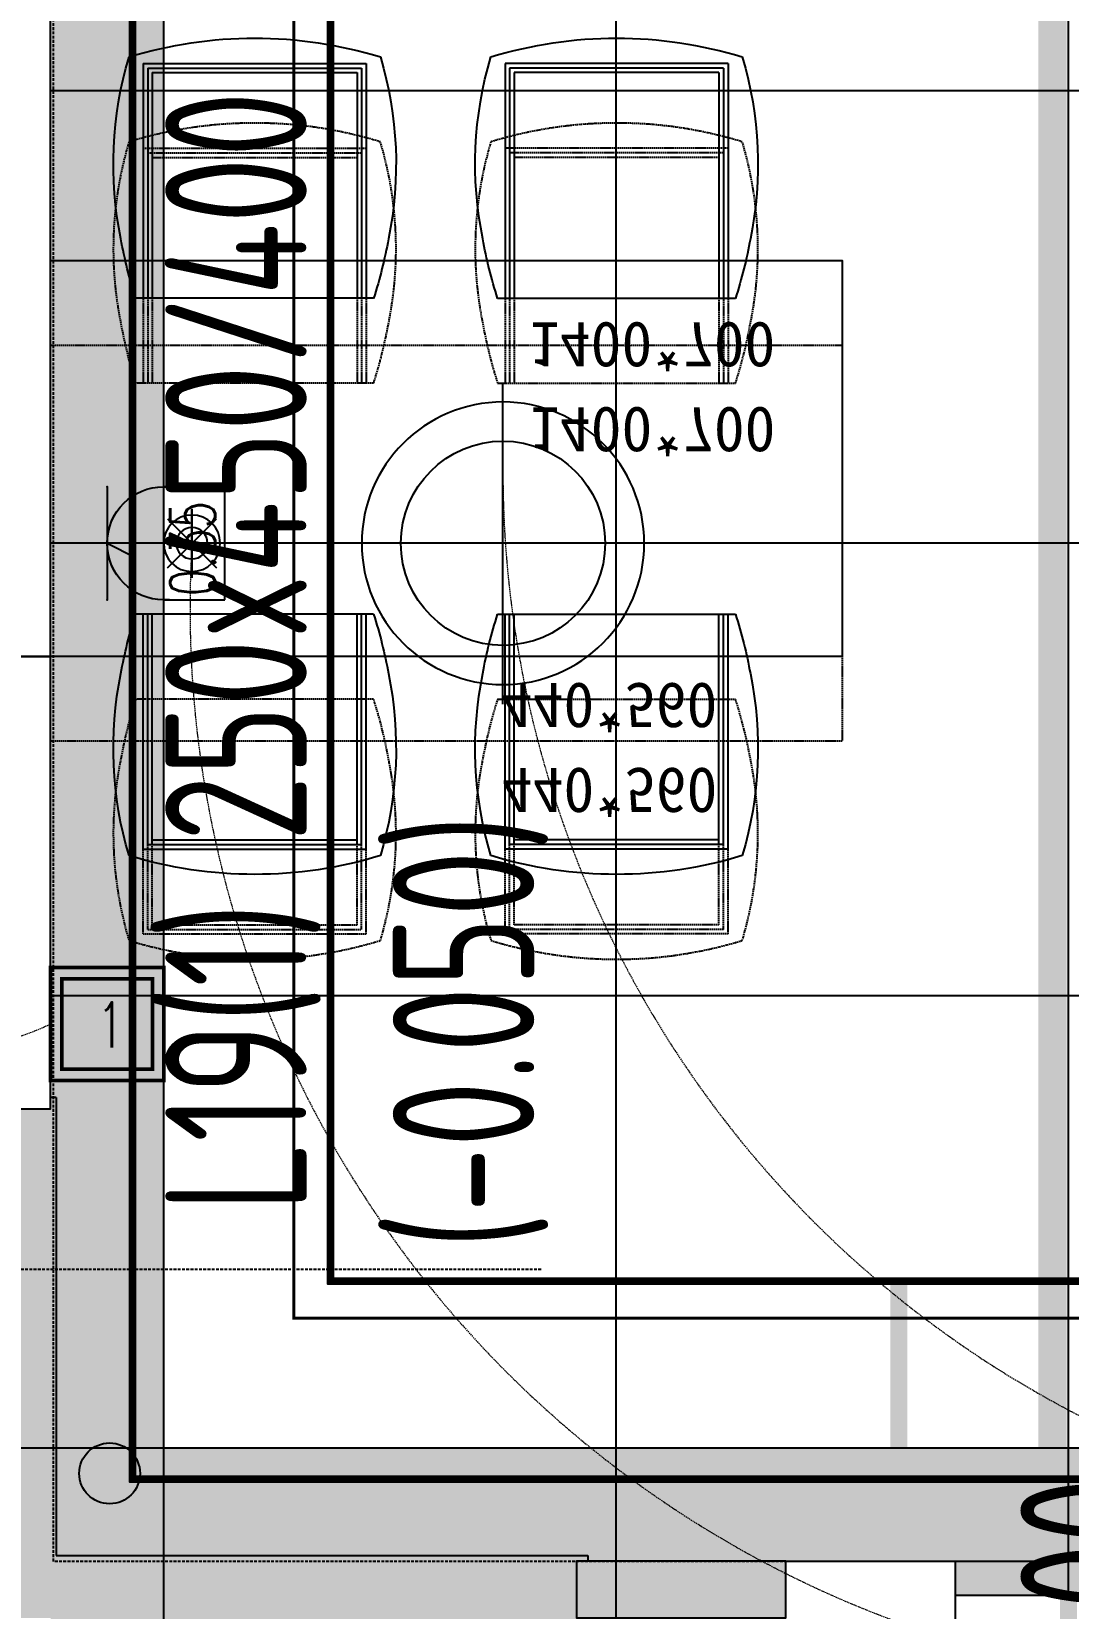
# Model space of a CAD drawing. Header units: inches. Extents: x -3985675 to 129953, y -250661 to -26082.
# Drawn here: x 95186 to 97020, y -34066 to -31277 of the extents above; entities that cross this region are included whole.
import ezdxf

# ---------------------------------------------------------------- set-up
doc = ezdxf.new("R2010")
doc.units = ezdxf.units.IN
doc.header["$LTSCALE"] = 10
doc.header["$MEASUREMENT"] = 0
for name, pattern in [('DASH', [0.35, 0.25, -0.1]), ('DOTE', [2.42, 2, -0.2, 0.02, -0.2]), ('SX-DT3-PLAN-07T$0$DASHED', [0.75, 0.5, -0.25])]:
    doc.linetypes.add(name, pattern=pattern)
doc.layers.get('0').update_dxf_attribs({"plot": 0})
for name, color, linetype in [('000土建梁', 251, 'Continuous'), ('007地面', 47, 'Continuous'), ('007天花', 65, 'Continuous'), ('008天花灯具', 31, 'Continuous'), ('010活动家具', 34, 'Continuous'), ('023图框', 4, 'Continuous'), ('028家具', 250, 'DASH'), ('7-空调留洞', 6, 'DASH'), ('EQUIP-插座', 6, 'Continuous'), ('EQUIP-照明', 6, 'Continuous'), ('PIPE-喷淋', 6, 'Continuous'), ('SX-DT3-PLAN-07T$0$S-BEAM', 4, 'SX-DT3-PLAN-07T$0$DASHED'), ('WALL', 4, 'Continuous'), ('消防喷淋', 6, 'Continuous')]:
    doc.layers.add(name, color=color, linetype=linetype)
for name, color, linetype, lineweight in [('S开关', 123, 'Continuous', 15), ('S插座', 6, 'Continuous', 15), ('灯具线路控制', 51, 'Continuous', 15)]:
    doc.layers.add(name, color=color, linetype=linetype, lineweight=lineweight)
doc.styles.add('B1户型卧室平面图$0$ARIAL', font='')
doc.styles.get("Standard").update_dxf_attribs({"font": ''})
doc.styles.add('国标宋体', font='gbxwxtr.shx', dxfattribs={"width": 0.6, "bigfont": 'gbhzfs.shx'})
doc.styles.add('幼圆', font='', dxfattribs={"width": 1.25})
doc.styles.add('标注文字', font='romans.shx', dxfattribs={"width": 0.7, "bigfont": 'hztxt.shx'})
doc.styles.get('B1户型卧室平面图$0$ARIAL').set_extended_font_data('NSimSun')
doc.styles.get('Standard').set_extended_font_data('SimSun')
doc.styles.get('幼圆').set_extended_font_data('YouYuan')

# ---------------------------------------------------------------- blocks, each defined once
blk = doc.blocks.new('dasfdfasadsfadfsafds')
at = {"color": 251}
for p, q in [((48813.7, 244277.8), (48813.7, 243967.4)), ((48813.7, 244277.8), (49208.1, 244277.8)), ((49208.1, 244277.8), (49208.1, 243967.4)), ((49453.7, 244277.8), (49453.7, 243967.4)), ((49848.1, 244277.8), (49453.7, 244277.8)), ((49848.1, 244277.8), (49848.1, 243967.4)), ((48821.8, 244269.6), (48821.8, 243967.4)), ((48821.8, 244269.6), (49200, 244269.6)), ((48829.9, 244261.5), (48829.9, 243967.4)), ((48829.9, 244261.5), (49191.9, 244261.5)), ((49191.9, 244261.5), (49191.9, 243967.4)), ((49200, 244269.6), (49200, 243967.4)), ((49461.8, 244269.6), (49461.8, 243967.4)), ((49840, 244269.6), (49461.8, 244269.6)), ((49469.9, 244261.5), (49469.9, 243967.4)), ((49831.9, 244261.5), (49469.9, 244261.5)), ((49831.9, 244261.5), (49831.9, 243967.4)), ((49840, 244269.6), (49840, 243967.4)), ((48813.7, 243967.4), (48813.7, 243862.4)), ((48821.8, 243967.4), (48821.8, 243862.4)), ((48829.9, 243967.4), (48829.9, 243862.4)), ((49191.9, 243967.4), (49191.9, 243862.4)), ((49200, 243967.4), (49200, 243862.4)), ((49208.1, 243967.4), (49208.1, 243862.4)), ((49453.7, 243967.4), (49453.7, 243862.4)), ((49461.8, 243967.4), (49461.8, 243862.4)), ((49469.9, 243967.4), (49469.9, 243862.4)), ((49831.9, 243967.4), (49831.9, 243862.4)), ((49840, 243967.4), (49840, 243862.4)), ((49848.1, 243967.4), (49848.1, 243862.4)), ((48813.7, 243199), (48813.7, 243303.9)), ((48821.8, 243199), (48821.8, 243303.9)), ((48829.9, 243199), (48829.9, 243303.9)), ((49191.9, 243199), (49191.9, 243303.9)), ((49200, 243199), (49200, 243303.9)), ((49208.1, 243199), (49208.1, 243303.9)), ((49453.7, 243199), (49453.7, 243303.9)), ((49461.8, 243199), (49461.8, 243303.9)), ((49469.9, 243199), (49469.9, 243303.9)), ((49831.9, 243199), (49831.9, 243303.9)), ((49840, 243199), (49840, 243303.9)), ((49848.1, 243199), (49848.1, 243303.9)), ((48813.7, 242888.6), (48813.7, 243199)), ((48821.8, 242896.7), (48821.8, 243199)), ((48829.9, 242904.8), (48829.9, 243199)), ((49191.9, 242904.8), (49191.9, 243199)), ((49200, 242896.7), (49200, 243199)), ((49208.1, 242888.6), (49208.1, 243199)), ((49453.7, 242888.6), (49453.7, 243199)), ((49461.8, 242896.7), (49461.8, 243199)), ((49469.9, 242904.8), (49469.9, 243199)), ((49831.9, 242904.8), (49831.9, 243199)), ((49840, 242896.7), (49840, 243199)), ((49848.1, 242888.6), (49848.1, 243199)), ((48829.9, 242904.8), (49191.9, 242904.8)), ((49831.9, 242904.8), (49469.9, 242904.8)), ((48813.7, 242888.6), (49208.1, 242888.6)), ((48821.8, 242896.7), (49200, 242896.7)), ((49848.1, 242888.6), (49453.7, 242888.6)), ((49840, 242896.7), (49461.8, 242896.7))]:
    blk.add_line(p, q, dxfattribs=at)
at = {"layer": '010活动家具'}
for p, q in [((49221.1, 243862.4), (48800.6, 243862.4)), ((49440.6, 243862.4), (49861.1, 243862.4)), ((49221.1, 243303.9), (48800.6, 243303.9)), ((49440.6, 243303.9), (49861.1, 243303.9))]:
    blk.add_line(p, q, dxfattribs=at)
blk.add_lwpolyline([(48650, 243236.9), (50050, 243236.9), (50050, 243936.9), (48650, 243936.9)], close=True, dxfattribs=at)
for centre, radius, start, end in [((49010.9, 243559.2), 763.2, 73.0697, 106.9303), ((49650.9, 243559.2), 763.2, 73.0697, 106.9303), ((49420.8, 244099.9), 659.9, 163.3211, 191.5892), ((48601, 244099.9), 659.9, 348.4108, 16.6789), ((50060.8, 244099.9), 659.9, 163.3211, 191.5892), ((49241, 244099.9), 659.9, 348.4108, 16.6789), ((49591.9, 244116.3), 831.1, 190.324, 197.7898), ((48429.8, 244116.3), 831.1, 342.2102, 349.676), ((50231.9, 244116.3), 831.1, 190.324, 197.7898), ((49069.8, 244116.3), 831.1, 342.2102, 349.676), ((49591.9, 243050), 831.1, 162.2102, 169.676), ((48429.8, 243050), 831.1, 10.324, 17.7898), ((50231.9, 243050), 831.1, 162.2102, 169.676), ((49069.8, 243050), 831.1, 10.324, 17.7898), ((49420.8, 243066.4), 659.9, 168.4108, 196.6789), ((48601, 243066.4), 659.9, 343.3211, 11.5892), ((50060.8, 243066.4), 659.9, 168.4108, 196.6789), ((49241, 243066.4), 659.9, 343.3211, 11.5892), ((49010.9, 243607.1), 763.2, 253.0697, 286.9303), ((49650.9, 243607.1), 763.2, 253.0697, 286.9303)]:
    blk.add_arc(centre, radius, start, end, dxfattribs=at)
at = {"color": 251, "style": 'B1户型卧室平面图$0$ARIAL'}
for s, p in [('440*560', (49448.2, 243984.3)), ('1400*700', (49496.3, 243346.4))]:
    blk.add_text(s, height=80, dxfattribs=at).set_placement(p)
blk = doc.blocks.new('中心灯饰')
at = {"color": 8}
for p, q in [((0, 284.3), (0, -284.3)), ((-284.3, 0), (284.3, 0))]:
    blk.add_line(p, q, dxfattribs=at)
blk.add_ellipse((0, 0), major_axis=(-249.8, 0.6), ratio=1, start_param=3.143995, end_param=9.42718)
blk.add_ellipse((0, 0), major_axis=(180.6, 0.1), ratio=1, start_param=-0.0006318038625084, end_param=6.282553503317076, dxfattribs=at)
blk = doc.blocks.new('A$C298C3D42')
h = blk.add_hatch(color=250)
h.dxf.hatch_style = 1
h.paths.add_polyline_path([(1.378, 2.578), (0.978, 3.378), (0.978, 2.578)])
at = {"color": 251}
for p, q in [((0.978, 3.378), (1.378, 2.578)), ((0.978, 1.956), (0.978, 3.378)), ((1.378, 2.578), (0.978, 2.578)), ((0.978, 0), (0.978, 1.956)), ((0.978, 0), (0.978, 1.956)), ((0.286, 1.669), (1.669, 0.286)), ((1.669, 1.669), (0.286, 0.286)), ((1.669, 1.669), (0.286, 0.286)), ((0.286, 1.669), (1.669, 0.286)), ((0, 0.978), (1.956, 0.978)), ((1.956, 0.978), (0, 0.978))]:
    blk.add_line(p, q, dxfattribs=at)
for radius in [0.8, 0.444]:
    blk.add_circle((0.978, 0.978), radius)
blk = doc.blocks.new('智能家居')
at = {"color": 6, "const_width": 3.24}
for points in [[(-50, 100), (50, 100), (50, 0), (-50, 0)], [(-40, 90), (40, 90), (40, 10), (-40, 10)]]:
    blk.add_lwpolyline(points, close=True, dxfattribs=at)
blk = doc.blocks.new('开关')
at = {"color": 6, "const_width": 6.48}
for points in [[(27343.1, 51078.8), (27543.1, 51078.8), (27543.1, 50878.8), (27343.1, 50878.8)], [(27363.1, 51058.8), (27523.1, 51058.8), (27523.1, 50898.8), (27363.1, 50898.8)]]:
    blk.add_lwpolyline(points, close=True, dxfattribs=at)
at = {"layer": 'EQUIP-照明', "xscale": 2, "yscale": 2, "zscale": 2}
blk.add_blockref('智能家居', (27443.1, 50878.8), dxfattribs=at)
at = {"layer": '7-空调留洞', "color": 6, "linetype": 'ByBlock', "style": '标注文字', "width": 0.7, "flags": 8}
blk.add_attdef('1', (27415.8, 50937.2), '', height=80, dxfattribs=at)
blk = doc.blocks.new('$equip$00001489')
at = {"color": 0}
for p, q in [((0, 0.551), (0, 1.051)), ((-0.5, 0.551), (0.5, 0.551)), ((-0.5, 0.001), (-0.5, 0.051)), ((0.5, 0.001), (0.5, 0.051))]:
    blk.add_line(p, q, dxfattribs=at)
blk.add_arc((0, 0.051), 0.5, 0, 180, dxfattribs=at)
for p in [(0, 1.051), (-0.5, 0.551), (0.5, 0.551), (0, 0.051)]:
    blk.add_point(p)
for points in [[(-0.25, 0.484), (0.25, 0.484), (-0.433, 0.301), (0.433, 0.301)], [(0, 0.551), (0, 0.551), (-0.25, 0.484), (0.25, 0.484)], [(-0.433, 0.301), (0.433, 0.301), (-0.5, 0.051), (0.5, 0.051)]]:
    blk.add_solid(points, dxfattribs=at)
at = {"flags": 9}
blk.add_attdef('A', (0, 0), '', height=0.00002, dxfattribs=at)
blk = doc.blocks.new('插座1')
at = {"color": 0}
for p, q in [((-100, 210), (-100, 200)), ((100, 210), (100, 200)), ((100, 100), (-100, 100)), ((0, 100), (0, 0))]:
    blk.add_line(p, q, dxfattribs=at)
blk.add_arc((0, 200), 100, 180, 0, dxfattribs=at)
for p in [(0, 200), (-100, 100), (100, 100), (0, 0)]:
    blk.add_point(p)
for points in [[(86.6, 150), (-86.6, 150), (100, 200), (-100, 200)], [(50, 113.4), (-50, 113.4), (86.6, 150), (-86.6, 150)], [(0, 100), (0, 100), (50, 113.4), (-50, 113.4)]]:
    blk.add_solid(points, dxfattribs=at)
at = {"layer": 'EQUIP-插座'}
for p, q in [((-100, 200), (-100, 308.3)), ((-100, 308.3), (100, 308.3)), ((100, 200), (100, 308.3)), ((100, 200), (100, 308.3))]:
    blk.add_line(p, q, dxfattribs=at)
at = {"layer": 'EQUIP-插座', "xscale": 200, "yscale": 200, "zscale": 200, "rotation": 180}
blk.add_blockref('$equip$00001489', (0, 210.3), dxfattribs=at)
at = {"flags": 9}
blk.add_attdef('A', (0, 210.3), '', height=0.004, rotation=180, dxfattribs=at)
blk = doc.blocks.new('新块')
at = {"color": 0}
for p, q in [((58195.1, 53021.8), (58195.1, 53121.8)), ((58195.1, 53021.8), (58195.1, 53121.8)), ((58295.1, 53021.8), (58095.1, 53021.8)), ((58295.1, 53021.8), (58095.1, 53021.8)), ((58095.1, 52911.8), (58095.1, 52921.8)), ((58095.1, 52911.8), (58095.1, 52921.8)), ((58295.1, 52911.8), (58295.1, 52921.8)), ((58295.1, 52911.8), (58295.1, 52921.8))]:
    blk.add_line(p, q, dxfattribs=at)
blk.add_arc((58195.1, 52921.8), 100, 0, 180, dxfattribs=at)
blk.add_arc((58195.1, 52921.8), 100, 0, 180, dxfattribs=at)
for p in [(58195.1, 53121.8), (58195.1, 53121.8), (58095.1, 53021.8), (58095.1, 53021.8), (58295.1, 53021.8), (58295.1, 53021.8), (58195.1, 52921.8), (58195.1, 52921.8)]:
    blk.add_point(p)
for points in [[(58245.1, 53008.4), (58145.1, 53008.4), (58281.7, 52971.8), (58108.5, 52971.8)], [(58245.1, 53008.4), (58145.1, 53008.4), (58281.7, 52971.8), (58108.5, 52971.8)], [(58195.1, 53021.8), (58195.1, 53021.8), (58245.1, 53008.4), (58145.1, 53008.4)], [(58195.1, 53021.8), (58195.1, 53021.8), (58245.1, 53008.4), (58145.1, 53008.4)], [(58281.7, 52971.8), (58108.5, 52971.8), (58295.1, 52921.8), (58095.1, 52921.8)], [(58281.7, 52971.8), (58108.5, 52971.8), (58295.1, 52921.8), (58095.1, 52921.8)]]:
    blk.add_solid(points, dxfattribs=at)
at = {"layer": 'EQUIP-插座'}
for p, q in [((58095.1, 52921.8), (58095.1, 52813.5)), ((58295.1, 52921.8), (58295.1, 52813.5)), ((58295.1, 52921.8), (58295.1, 52813.5)), ((58095.1, 52813.5), (58295.1, 52813.5))]:
    blk.add_line(p, q, dxfattribs=at)
at = {"layer": 'EQUIP-插座', "xscale": -1, "rotation": 180}
blk.add_blockref('插座1', (58195.1, 53121.8), dxfattribs=at)
at = {"layer": 'EQUIP-插座', "xscale": -200, "yscale": 200, "zscale": 200}
blk.add_blockref('$equip$00001489', (58195.1, 52911.5), dxfattribs=at)
at = {"flags": 9}
blk.add_attdef('A', (58195.1, 52911.5), '', height=0.004, rotation=180, dxfattribs=at)
blk.add_attdef('A', (58195.1, 52911.5), '', height=0.004, dxfattribs=at)
at = {"color": 6, "flags": 8}
blk.add_attdef('USB', (58118.9, 52728.8), '', height=80, dxfattribs=at)
at = {"layer": '023图框', "color": 6, "style": '幼圆', "width": 0.8}
for tag, p in [('TV', (58208.6, 53034.7)), ('0.35', (58101.4, 52830.5))]:
    blk.add_attdef(tag, p, '', height=80, dxfattribs=at)
blk = doc.blocks.new('aw35364')
at = {"layer": '028家具'}
for p, q in [((118875.6, -31244.1), (118875.6, -31554.5)), ((118875.6, -31244.1), (119270, -31244.1)), ((118883.7, -31252.3), (118883.7, -31554.5)), ((118883.7, -31252.3), (119261.9, -31252.3)), ((119261.9, -31252.3), (119261.9, -31554.5)), ((119270, -31244.1), (119270, -31554.5)), ((119515.6, -31244.1), (119515.6, -31554.5)), ((119910, -31244.1), (119515.6, -31244.1)), ((119523.7, -31252.3), (119523.7, -31554.5)), ((119901.9, -31252.3), (119523.7, -31252.3)), ((119901.9, -31252.3), (119901.9, -31554.5)), ((119910, -31244.1), (119910, -31554.5)), ((118891.8, -31260.4), (118891.8, -31554.5)), ((118891.8, -31260.4), (119253.8, -31260.4)), ((119253.8, -31260.4), (119253.8, -31554.5)), ((119531.8, -31260.4), (119531.8, -31554.5)), ((119893.8, -31260.4), (119531.8, -31260.4)), ((119893.8, -31260.4), (119893.8, -31554.5)), ((118875.6, -31554.5), (118875.6, -31659.5)), ((118883.7, -31554.5), (118883.7, -31659.5)), ((118891.8, -31554.5), (118891.8, -31659.5)), ((119253.8, -31554.5), (119253.8, -31659.5)), ((119261.9, -31554.5), (119261.9, -31659.5)), ((119270, -31554.5), (119270, -31659.5)), ((119515.6, -31554.5), (119515.6, -31659.5)), ((119523.7, -31554.5), (119523.7, -31659.5)), ((119531.8, -31554.5), (119531.8, -31659.5)), ((119893.8, -31554.5), (119893.8, -31659.5)), ((119901.9, -31554.5), (119901.9, -31659.5)), ((119910, -31554.5), (119910, -31659.5)), ((119283.1, -31659.5), (118862.5, -31659.5)), ((119502.5, -31659.5), (119923.1, -31659.5)), ((119283.1, -32218), (118862.5, -32218)), ((118875.6, -32322.9), (118875.6, -32218)), ((118883.7, -32322.9), (118883.7, -32218)), ((118891.8, -32322.9), (118891.8, -32218)), ((119253.8, -32322.9), (119253.8, -32218)), ((119261.9, -32322.9), (119261.9, -32218)), ((119270, -32322.9), (119270, -32218)), ((119502.5, -32218), (119923.1, -32218)), ((119515.6, -32322.9), (119515.6, -32218)), ((119523.7, -32322.9), (119523.7, -32218)), ((119531.8, -32322.9), (119531.8, -32218)), ((119893.8, -32322.9), (119893.8, -32218)), ((119901.9, -32322.9), (119901.9, -32218)), ((119910, -32322.9), (119910, -32218)), ((118875.6, -32633.3), (118875.6, -32322.9)), ((118883.7, -32625.2), (118883.7, -32322.9)), ((118891.8, -32617.1), (118891.8, -32322.9)), ((119253.8, -32617.1), (119253.8, -32322.9)), ((119261.9, -32625.2), (119261.9, -32322.9)), ((119270, -32633.3), (119270, -32322.9)), ((119515.6, -32633.3), (119515.6, -32322.9)), ((119523.7, -32625.2), (119523.7, -32322.9)), ((119531.8, -32617.1), (119531.8, -32322.9)), ((119893.8, -32617.1), (119893.8, -32322.9)), ((119901.9, -32625.2), (119901.9, -32322.9)), ((119910, -32633.3), (119910, -32322.9)), ((118891.8, -32617.1), (119253.8, -32617.1)), ((119893.8, -32617.1), (119531.8, -32617.1)), ((118875.6, -32633.3), (119270, -32633.3)), ((118883.7, -32625.2), (119261.9, -32625.2)), ((119910, -32633.3), (119515.6, -32633.3)), ((119901.9, -32625.2), (119523.7, -32625.2))]:
    blk.add_line(p, q, dxfattribs=at)
blk.add_lwpolyline([(118711.9, -31592.5), (120111.9, -31592.5), (120111.9, -32292.5), (118711.9, -32292.5)], close=True, dxfattribs=at)
for centre, radius, start, end in [((119072.8, -31962.7), 763.2, 73.0697, 106.9303), ((119712.8, -31962.7), 763.2, 73.0697, 106.9303), ((119482.7, -31422), 659.9, 163.3211, 191.5892), ((118662.9, -31422), 659.9, 348.4108, 16.6789), ((120122.7, -31422), 659.9, 163.3211, 191.5892), ((119302.9, -31422), 659.9, 348.4108, 16.6789), ((119653.9, -31405.6), 831.1, 190.324, 197.7898), ((118491.7, -31405.6), 831.1, 342.2102, 349.676), ((120293.9, -31405.6), 831.1, 190.324, 197.7898), ((119131.7, -31405.6), 831.1, 342.2102, 349.676), ((119653.9, -32471.9), 831.1, 162.2102, 169.676), ((118491.7, -32471.9), 831.1, 10.324, 17.7898), ((120293.9, -32471.9), 831.1, 162.2102, 169.676), ((119131.7, -32471.9), 831.1, 10.324, 17.7898), ((119482.7, -32455.5), 659.9, 168.4108, 196.6789), ((118662.9, -32455.5), 659.9, 343.3211, 11.5892), ((120122.7, -32455.5), 659.9, 168.4108, 196.6789), ((119302.9, -32455.5), 659.9, 343.3211, 11.5892), ((119072.8, -31914.8), 763.2, 253.0697, 286.9303), ((119712.8, -31914.8), 763.2, 253.0697, 286.9303)]:
    blk.add_arc(centre, radius, start, end, dxfattribs=at)
at = {"layer": '028家具', "style": 'B1户型卧室平面图$0$ARIAL', "text_generation_flag": 4}
for s, p in [('1400*700', (119558.3, -31702)), ('440*560', (119510.1, -32339.9))]:
    blk.add_text(s, height=80, dxfattribs=at).set_placement(p)
blk = doc.blocks.new('dr57567')
at = {"layer": 'SX-DT3-PLAN-07T$0$S-BEAM', "color": 251}
for p, q in [((62438.8, -51431.1), (62438.8, -47531.1)), ((62313.8, -50914.6), (63302.2, -50914.6)), ((68438.8, -51431.1), (62438.8, -51431.1))]:
    blk.add_line(p, q, dxfattribs=at)
at = {"layer": 'SX-DT3-PLAN-07T$0$S-BEAM', "color": 251, "style": '国标宋体', "width": 0.8}
for s, p in [('L19(1) 250x450/400', (62886.6, -50812.5)), ('(-0.050)', (63289, -50878.3)), ('LLK5(1) 200x400', (64399, -52941.3))]:
    blk.add_text(s, height=250, rotation=90, dxfattribs=at).set_placement(p)
blk = doc.blocks.new('SEQ234')
at = {"layer": 'PIPE-喷淋', "linetype": 'ByBlock', "ltscale": 0.2, "const_width": 30, "elevation": 0}
for points in [[(94852.3, -30348.5), (95324.4, -30348.5), (95324.4, -33826.7)], [(96720, -33826.7), (96720, -33482.3)], [(95378.1, -33826.7), (99720, -33826.7)], [(97020, -35035.9), (97020, -33826.7)]]:
    blk.add_lwpolyline(points, dxfattribs=at)
at = {"layer": 'PIPE-喷淋', "linetype": 'ByBlock', "ltscale": 0.2, "const_width": 30}
blk.add_lwpolyline([(92540, -33752.2), (95324.4, -33752.2)], dxfattribs=at)
at = {"layer": 'PIPE-喷淋', "linetype": 'ByBlock', "ltscale": 0.2}
blk.add_circle((95324.4, -33826.7, 0), 53.7, dxfattribs=at)

msp = doc.modelspace()

# ---------------------------------------------------------------- hatches: boundary and pattern name
at = {"layer": '007地面'}
h = msp.add_hatch(dxfattribs=at)
h.set_pattern_fill('AR-CONC', color=250, scale=70, style=0, double=1)
h.set_pattern_definition([(50, (94020, -35832.18), (127.5293, -11.1574), [13.335, -146.685]), (355, (94020, -35832.18), (-24.67, 133.7397), [10.668, -117.348]), (100.451, (94030.62, -35833.11), (102.8598, 122.5817), [11.333, -124.663]), (46.1842, (94020, -35796.62), (189.7553, -29.4296), [20.0025, -220.0275]), (96.6356, (94035.81, -35799.07), (166.183, 173.198), [16.9995, -186.9945]), (351.184, (94020, -35796.62), (166.1832, 173.1976), [16.002, -176.022]), (21, (94037.78, -35805.51), (106.1304, -71.5859), [13.335, -146.685]), (326, (94037.78, -35805.51), (43.2614, 128.9316), [10.668, -117.348]), (71.4514, (94046.62, -35811.47), (149.3915, 57.346), [11.333, -124.663]), (37.5, (94019.997, -35832.18), (2.16202, 59.18853), [0, -115.9256, 0, -119.126, 0, -117.7925]), (7.5, (94019.997, -35832.18), (46.77376, 70.1264), [0, -67.9196, 0, -113.2586, 0, -44.8945]), (327.5, (93980.347, -35832.18), (94.91342, -4.01012), [0, -44.45, 0, -138.684, 0, -184.023]), (317.5, (93962.57, -35832.18), (103.6904, 17.79854), [0, -57.785, 0, -92.1004, 0, -130.683])])
h.paths.add_polyline_path([(101080, -33842.2), (95360, -33842.2), (95360, -30222.2), (101080, -30222.2)], flags=16)
h.paths.add_polyline_path([(95220, -35832.2), (95220, -34082.2), (94020, -34082.2), (94020, -33083.2), (94052, -33083.2), (94052, -33078.2), (94050, -33078.2), (94050, -32512.2), (95090, -32512.2), (95090, -33078.2), (95088, -33078.2), (95088, -33083.2), (95120, -33083.2), (95120, -33182.2), (95220, -33182.2), (95220, -31182.2), (94720, -31182.2), (94720, -30082.2), (98820.1, -30082.2), (98820.1, -28632.2), (101219.9, -28632.2), (101219.9, -33982.2), (98320, -33982.2), (98320, -34042.2), (96820, -34042.2), (96820, -33982.2), (96520, -33982.2), (96520, -35302.2), (96090, -35302.2), (96090, -35832.2)])
h = msp.add_hatch(dxfattribs=at)
h.set_pattern_fill('ANSI32', color=250, scale=10, style=0)
h.set_pattern_definition([(135, (101079.9965, -33842.1782), (2.6516504, 2.6516504), []), (135, (101078.2287, -33842.1782), (2.6516504, 2.6516504), [])])
h.paths.add_polyline_path([(101080, -33842.2), (95360, -33842.2), (95360, -30222.2), (101080, -30222.2)])
h.paths.add_polyline_path([(101070, -33832.2), (95370, -33832.2), (95370, -30232.2), (101070, -30232.2)], flags=16)
h = msp.add_hatch(dxfattribs=at)
h.set_pattern_fill('AR-CONC', color=250, scale=2, style=0)
h.set_pattern_definition([(50, (91316.5973, -33832.1782), (3.6436934, -0.3187817), [0.381, -4.191]), (355, (91316.5973, -33832.1782), (-0.7048565, 3.8211329), [0.3048, -3.3528]), (100.451, (91316.901, -33832.2048), (2.93885, 3.5023338), [0.3238, -3.5618]), (46.1842, (91316.5973, -33831.162), (5.4215808, -0.8408466), [0.5715, -6.2865]), (96.6356, (91317.049, -33831.2323), (4.7480847, 4.948511), [0.4857, -5.3427]), (351.184, (91316.5973, -33831.162), (4.748092, 4.9485024), [0.4572, -5.0292]), (21, (91317.1053, -33831.4162), (3.0322976, -2.0453104), [0.381, -4.191]), (326, (91317.1053, -33831.4162), (1.2360406, 3.6837593), [0.3048, -3.3528]), (71.4514, (91317.358, -33831.5866), (4.2683298, 1.6384572), [0.3238, -3.5618]), (37.5, (91316.5973, -33832.1782), (0.06177207, 1.69110078), [0, -3.31216, 0, -3.4036, 0, -3.3655]), (7.5, (91316.5973, -33832.1782), (1.33639325, 2.0036115), [0, -1.94056, 0, -3.23596, 0, -1.2827]), (327.5, (91315.4645, -33832.1782), (2.7118119, -0.11457488), [0, -1.27, 0, -3.9624, 0, -5.2578]), (317.5, (91314.9565, -33832.1782), (2.9625836, 0.5085298), [0, -1.651, 0, -2.63144, 0, -3.7338])])
h.paths.add_polyline_path([(91366.6, -33782.2), (96966.6, -33782.2), (96966.6, -30282.2), (91366.6, -30282.2)], flags=16)
h.paths.add_polyline_path([(91316.6, -33832.2), (97016.6, -33832.2), (97016.6, -30232.2), (91316.6, -30232.2)])
h = msp.add_hatch(dxfattribs=at)
h.set_pattern_fill('AR-CONC', color=250, scale=10, style=0)
h.set_pattern_definition([(130, (101069.997, -33832.178), (-18.218467, -1.59391), [1.905, -20.955]), (185, (101069.997, -33832.178), (3.52428, 19.105664), [1.524, -16.764]), (79.549, (101068.478, -33832.311), (-14.69425, 17.51167), [1.619, -17.809]), (133.8158, (101069.997, -33827.098), (-27.107904, -4.20423), [2.8575, -31.4325]), (83.3644, (101067.738, -33827.449), (-23.74042, 24.74256), [2.4285, -26.7135]), (188.816, (101069.997, -33827.098), (-23.74046, 24.74251), [2.286, -25.146]), (159, (101067.457, -33828.368), (-15.161488, -10.226552), [1.905, -20.955]), (214, (101067.457, -33828.368), (-6.180203, 18.418797), [1.524, -16.764]), (108.5486, (101066.193, -33829.22), (-21.34165, 8.192286), [1.619, -17.809]), (142.5, (101069.9965, -33832.178), (-0.3088603, 8.455504), [0, -16.5608, 0, -17.018, 0, -16.8275]), (172.5, (101069.9965, -33832.178), (-6.681966, 10.018057), [0, -9.7028, 0, -16.1798, 0, -6.4135]), (212.5, (101075.661, -33832.178), (-13.5590595, -0.5728744), [0, -6.35, 0, -19.812, 0, -26.289]), (222.5, (101078.201, -33832.178), (-14.812918, 2.54265), [0, -8.255, 0, -13.1572, 0, -18.669])])
h.paths.add_polyline_path([(101020, -33782.2), (95420, -33782.2), (95420, -30282.2), (101020, -30282.2)], flags=16)
h.paths.add_polyline_path([(101070, -33832.2), (95370, -33832.2), (95370, -30232.2), (101070, -30232.2)])
at = {"layer": '007天花'}
h = msp.add_hatch(dxfattribs=at)
h.set_pattern_fill('ANSI32', color=250, scale=10, style=0)
h.set_pattern_definition([(135, (100729.9965, -33492.178), (2.6516504, 2.6516504), []), (135, (100728.2287, -33492.178), (2.6516504, 2.6516504), [])])
h.paths.add_polyline_path([(100720, -33482.2), (95720, -33482.2), (95720, -30582.2), (100720, -30582.2)], flags=16)
h.paths.add_polyline_path([(100730, -33492.2), (95710, -33492.2), (95710, -30572.2), (100730, -30572.2)])

# ---------------------------------------------------------------- linework, layer by layer
at = {"layer": '007地面', "color": 251}
for p, q in [((95420, -35832.2), (95420, -30082.2)), ((96220, -35302.2), (96220, -30082.2)), ((97020, -34042.2), (97020, -30082.2)), ((101220, -31382.2), (95220, -31382.2)), ((101220, -32182.2), (95220, -32182.2)), ((101220, -32982.2), (95220, -32982.2)), ((101220, -33782.2), (94020, -33782.2))]:
    msp.add_line(p, q, dxfattribs=at)
at = {"layer": '007地面'}
for points in [[(101080, -33842.2), (95360, -33842.2), (95360, -30222.2), (101080, -30222.2)], [(101070, -33832.2), (95370, -33832.2), (95370, -30232.2), (101070, -30232.2)], [(101020, -33782.2), (95420, -33782.2), (95420, -30282.2), (101020, -30282.2)], [(96820, -34042.2), (98320, -34042.2), (98320, -34122.2), (96820, -34122.2)]]:
    msp.add_lwpolyline(points, close=True, dxfattribs=at)
at = {"layer": '007天花'}
for points in [[(100730, -33492.2), (95710, -33492.2), (95710, -30572.2), (100730, -30572.2)], [(100720, -33482.2), (95720, -33482.2), (95720, -30582.2), (100720, -30582.2)], [(98320, -34182.2), (96820, -34182.2), (96820, -33982.2), (98320, -33982.2)]]:
    msp.add_lwpolyline(points, close=True, dxfattribs=at)
at = {"layer": '008天花灯具', "linetype": 'DOTE', "ltscale": 0.3, "const_width": 5}
msp.add_lwpolyline([(100790, -33552.2), (95650, -33552.2), (95650, -30512.2), (100790, -30512.2)], close=True, dxfattribs=at)
at = {"layer": 'WALL'}
msp.add_line((96520, -33982.2), (96820, -33982.2), dxfattribs=at)
at = {"layer": 'WALL', "linetype": 'Continuous'}
for points in [[(95120, -31282.2), (95120, -32382.2), (95220, -32382.2), (95220, -31182.2)], [(95220, -32382.2), (93920, -32382.2)], [(95120, -32482.2), (95120, -33182.2), (95220, -33182.2), (95220, -32382.2)]]:
    msp.add_lwpolyline(points, dxfattribs=at)
at = {"layer": 'WALL'}
msp.add_lwpolyline([(96820, -34182.2), (96820, -33982.2)], dxfattribs=at)
at = {"layer": '灯具线路控制', "color": 3, "linetype": 'DASH'}
for points in [[(98370, -33872.2, -0.494326), (96020, -32032.2)], [(98370, -33926.5, -0.605923), (95470, -32182.2, -0.042409)]]:
    msp.add_lwpolyline(points, format="xyb", dxfattribs=at)

# ---------------------------------------------------------------- block references
at = {"layer": '008天花灯具', "color": 47, "rotation": 180}
msp.add_blockref('中心灯饰', (96020, -32182.2), dxfattribs=at)
at = {"layer": '008天花灯具', "color": 16, "xscale": -62.5, "yscale": 62.5, "zscale": 62.5, "rotation": 90}
msp.add_blockref('A$C298C3D42', (95531.1, -32121.1), dxfattribs=at)
at = {"layer": '010活动家具', "color": 0, "xscale": -1, "rotation": 180}
msp.add_blockref('dasfdfasadsfadfsafds', (46570, 211554.8), dxfattribs=at)
at = {"layer": 'S开关'}
ref = msp.add_blockref('开关', (122763.1, -84010.9), dxfattribs=dict(at, xscale=-1))
ref.add_attrib('1', '1', (95302, -33073.8), dxfattribs={"layer": '7-空调留洞', "color": 6, "linetype": 'ByBlock', "height": 80, "style": '标注文字', "width": 0.7})
at = {"layer": 'S插座', "linetype": 'ByBlock'}
ref = msp.add_blockref('新块', (148341.8, -90377.3, 0), dxfattribs=dict(at, rotation=90.00000000000001))
ref.add_attrib('0.35', '0.35', (95511.3, -32275.9, 0), dxfattribs={"layer": '023图框', "color": 6, "height": 80, "rotation": 90, "style": '标注文字', "width": 0.7})

# ---------------------------------------------------------------- next in the draw order: block references
at = {"layer": '028家具'}
msp.add_blockref('aw35364', (-23491.9, -239.7), dxfattribs=at)

# ---------------------------------------------------------------- next in the draw order: linework, layer by layer
at = {"layer": '007天花'}
for p, q in [((95230, -33162.2), (95230, -33972.2)), ((95230, -33972.2), (96170, -33972.2))]:
    msp.add_line(p, q, dxfattribs=at)
for points in [[(95230, -33162.2), (95220, -33162.2)], [(96170, -33972.2), (96170, -33982.2)]]:
    msp.add_lwpolyline(points, dxfattribs=at)
at = {"layer": 'WALL'}
msp.add_lwpolyline([(96520, -33982.2), (96150, -33982.2), (96150, -34082.2), (96520, -34082.2)], close=True, dxfattribs=at)
at = {"layer": '灯具线路控制', "color": 3, "linetype": 'DASH'}
msp.add_lwpolyline([(95220, -33032.2, -0.383313), (94568.6, -32833.6, 2.278983)], format="xyb", dxfattribs=at)

# ---------------------------------------------------------------- next in the draw order: block references
at = {"layer": '000土建梁'}
msp.add_blockref('dr57567', (32786.2, 17448.8), dxfattribs=at)
at = {"layer": '消防喷淋', "color": 133}
msp.add_blockref('SEQ234', (0, 0), dxfattribs=at)

doc.saveas('drawing.dxf')
